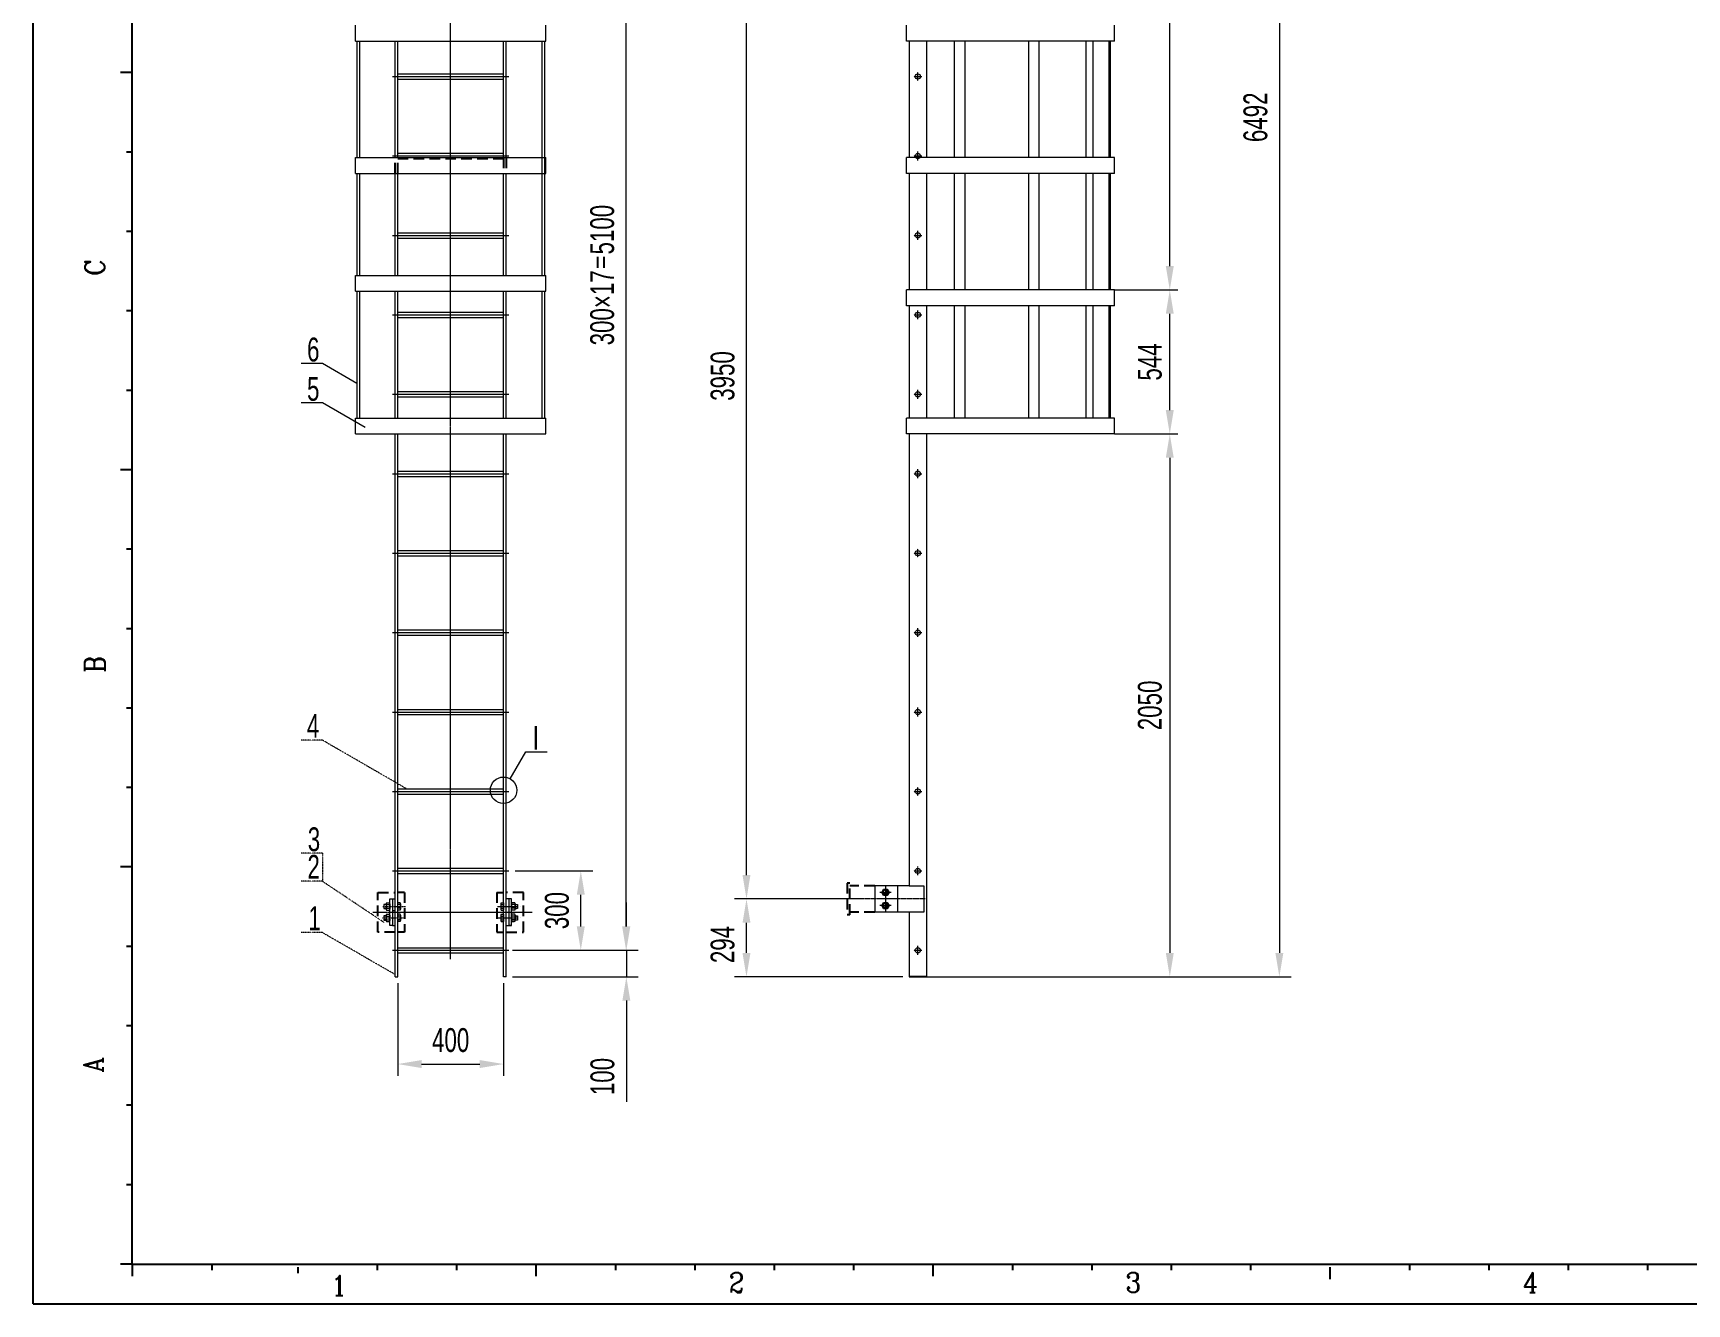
# Model space of a CAD drawing. Header units: millimetres. Extents: x 79309 to 91924, y -21421 to -12511.
# Drawn here: x 79309 to 85558, y -21421 to -16621 of the extents above; entities that cross this region are included whole.
import ezdxf

# ---------------------------------------------------------------- set-up
doc = ezdxf.new("R2010")
doc.units = ezdxf.units.MM
for name, pattern in [('CENTER', [2, 1.25, -0.25, 0.25, -0.25]), ('CENTER2', [1.125, 0.75, -0.125, 0.125, -0.125]), ('DASHED', [0.75, 0.5, -0.25]), ('DIVIDE2A', [0.675, 0.25, -0.125, 0.025, -0.125, 0.025, -0.125])]:
    doc.linetypes.add(name, pattern=pattern)
for name, color, linetype in [('2细线层', 4, 'Continuous'), ('HIDDEN0', 6, 'DASHED'), ('图框层', 7, 'Continuous')]:
    doc.layers.add(name, color=color, linetype=linetype)
for name, color, linetype, lineweight in [('ST_GL_CENTERLINE', 1, 'CENTER2', 0), ('ST_GL_DIMENSION', 1, 'Continuous', 13), ('ST_GL_TEXT_ENG', 3, 'Continuous', 13), ('ST_MA_EQUI', 7, 'Continuous', 15), ('ST_ST_BRACKET_VISIBLE', 4, 'Continuous', 20)]:
    doc.layers.add(name, color=color, linetype=linetype, lineweight=lineweight)
doc.styles.add('ROMANC', font='romanc.shx', dxfattribs={"width": 0.75})
doc.styles.add('ST-TEXT-EN', font='romans.shx', dxfattribs={"width": 0.8})
doc.styles.add('VCADHZ', font='vcadtxt1.shx', dxfattribs={"width": 0.7, "bigfont": 'vcadhz.shx'})
doc.dimstyles.new('shuang', dxfattribs={"dimscale": 15, "dimtxt": 3, "dimasz": 3, "dimexe": 1, "dimexo": 0, "dimgap": 1, "dimtad": 1, "dimdec": 0, "dimdsep": 46, "dimtxsty": 'VCADHZ', "dimcen": 0, "dimclrd": 256, "dimclre": 256, "dimclrt": 256, "dimadec": 0, "dimazin": 2, "dimtfac": 1, "dimtdec": 0, "dimtofl": 0, "dimtmove": 0, "dimatfit": 3, "dimfxl": 300, "dimtolj": 1, "dimtzin": 0, "dimlwd": -1, "dimlwe": -1, "dimarcsym": 0})
doc.dimstyles.new('ST_DIM_1_25', dxfattribs={"dimscale": 25, "dimtxt": 1.5, "dimasz": 2, "dimexe": 0.8, "dimexo": 0.8, "dimgap": 0.65, "dimtad": 1, "dimdec": 0, "dimdsep": 46, "dimtxsty": 'ST-TEXT-EN', "dimcen": 0, "dimclrd": 1, "dimclre": 1, "dimclrt": 3, "dimadec": 0, "dimazin": 2, "dimtp": 0.1, "dimtm": 0.1, "dimtfac": 0.71, "dimtdec": 0, "dimtmove": 0, "dimatfit": 3, "dimfxl": 1, "dimtfill": 1, "dimtfillclr": 256, "dimlwd": -1, "dimlwe": -1, "dimarcsym": 0})

# ---------------------------------------------------------------- blocks, each defined once
blk = doc.blocks.new('*D51')
at = {"layer": 'Defpoints', "color": 0, "transparency": 16777216}
for p in [(83389.3, -13693.5), (82684.3, -20185.5), (84017.6, -20185.5)]:
    blk.add_point(p, dxfattribs=at)
at = {"layer": 'ST_GL_DIMENSION', "color": 1, "transparency": 16777216}
for p, q in [((83413.3, -13693.5), (84062.6, -13693.5)), ((84017.6, -13783.5), (84017.6, -20095.5)), ((82708.3, -20185.5), (84062.6, -20185.5))]:
    blk.add_line(p, q, dxfattribs=at)
for points in [[(84002.6, -13783.5), (84032.6, -13783.5), (84017.6, -13693.5)], [(84002.6, -20095.5), (84032.6, -20095.5), (84017.6, -20185.5)]]:
    blk.add_solid(points, dxfattribs=at)
at = {"layer": 'ST_GL_DIMENSION', "color": 3, "transparency": 16777216, "insert": (83927.6, -16939.5), "char_height": 90, "attachment_point": 5, "rotation": 90, "style": 'VCADHZ', "bg_fill": 3, "box_fill_scale": 1.1, "bg_fill_color": 256, "bg_fill_true_color": 13158600, "bg_fill_transparency": 0}
blk.add_mtext('6492', dxfattribs=at)
blk = doc.blocks.new('*D52')
at = {"layer": 'Defpoints', "color": 0, "transparency": 16777216}
for p in [(82004.2, -19891.5), (82384.3, -19891.5), (82619.3, -20185.5)]:
    blk.add_point(p, dxfattribs=at)
at = {"layer": 'ST_GL_DIMENSION', "color": 1, "transparency": 16777216}
for p, q in [((82360.3, -19891.5), (81959.2, -19891.5)), ((82004.2, -20095.5), (82004.2, -19981.5)), ((82595.3, -20185.5), (81959.2, -20185.5))]:
    blk.add_line(p, q, dxfattribs=at)
for points in [[(81989.2, -19981.5), (82019.2, -19981.5), (82004.2, -19891.5)], [(81989.2, -20095.5), (82019.2, -20095.5), (82004.2, -20185.5)]]:
    blk.add_solid(points, dxfattribs=at)
at = {"layer": 'ST_GL_DIMENSION', "color": 3, "transparency": 16777216, "insert": (81914.2, -20063.5), "char_height": 90, "attachment_point": 5, "rotation": 90, "style": 'VCADHZ', "bg_fill": 3, "box_fill_scale": 1.1, "bg_fill_color": 256, "bg_fill_true_color": 13158600, "bg_fill_transparency": 0}
blk.add_mtext('294', dxfattribs=at)
blk = doc.blocks.new('*D53')
at = {"layer": 'Defpoints', "color": 0, "transparency": 16777216}
for p in [(83394.3, -17591.5), (83603.6, -17591.5), (83394.3, -18135.5)]:
    blk.add_point(p, dxfattribs=at)
at = {"layer": 'ST_GL_DIMENSION', "transparency": 16777216}
for p, q in [((83394.3, -17591.5), (83633.6, -17591.5)), ((83603.6, -18045.5), (83603.6, -17681.5)), ((83394.3, -18135.5), (83633.6, -18135.5))]:
    blk.add_line(p, q, dxfattribs=at)
for points in [[(83588.6, -17681.5), (83618.6, -17681.5), (83603.6, -17591.5)], [(83588.6, -18045.5), (83618.6, -18045.5), (83603.6, -18135.5)]]:
    blk.add_solid(points, dxfattribs=at)
at = {"layer": 'ST_GL_DIMENSION', "color": 3, "transparency": 16777216, "insert": (83528.6, -17863.5), "char_height": 90, "attachment_point": 5, "rotation": 90, "style": 'VCADHZ'}
blk.add_mtext('\\A1;544', dxfattribs=at)
blk = doc.blocks.new('*D54')
at = {"layer": 'Defpoints', "color": 0, "transparency": 16777216}
for p in [(83394.3, -14591.5), (83603.6, -14591.5), (83394.3, -17591.5)]:
    blk.add_point(p, dxfattribs=at)
at = {"layer": 'ST_GL_DIMENSION', "transparency": 16777216}
for p, q in [((83394.3, -14591.5), (83633.6, -14591.5)), ((83603.6, -17501.5), (83603.6, -14681.5)), ((83394.3, -17591.5), (83633.6, -17591.5))]:
    blk.add_line(p, q, dxfattribs=at)
for points in [[(83588.6, -14681.5), (83618.6, -14681.5), (83603.6, -14591.5)], [(83588.6, -17501.5), (83618.6, -17501.5), (83603.6, -17591.5)]]:
    blk.add_solid(points, dxfattribs=at)
at = {"layer": 'ST_GL_DIMENSION', "color": 3, "transparency": 16777216, "insert": (83513.6, -16091.5), "char_height": 90, "attachment_point": 5, "rotation": 90, "style": 'VCADHZ'}
blk.add_mtext('\\A1;500×6＝3000', dxfattribs=at)
blk = doc.blocks.new('*D55')
at = {"layer": 'Defpoints', "color": 0, "transparency": 16777216}
for p in [(82004.2, -15941.5), (82384.3, -15941.5), (82384.3, -19891.5)]:
    blk.add_point(p, dxfattribs=at)
at = {"layer": 'ST_GL_DIMENSION', "transparency": 16777216}
for p, q in [((82384.3, -15941.5), (81974.2, -15941.5)), ((82004.2, -19801.5), (82004.2, -16031.5)), ((82384.3, -19891.5), (81974.2, -19891.5))]:
    blk.add_line(p, q, dxfattribs=at)
for points in [[(81989.2, -16031.5), (82019.2, -16031.5), (82004.2, -15941.5)], [(81989.2, -19801.5), (82019.2, -19801.5), (82004.2, -19891.5)]]:
    blk.add_solid(points, dxfattribs=at)
at = {"layer": 'ST_GL_DIMENSION', "color": 3, "transparency": 16777216, "insert": (81914.2, -17916.5), "char_height": 90, "attachment_point": 5, "rotation": 90, "style": 'VCADHZ'}
blk.add_mtext('\\A1;3950', dxfattribs=at)
blk = doc.blocks.new('*D58')
at = {"layer": 'Defpoints', "color": 0, "transparency": 16777216}
for p in [(83394.3, -18135.5), (82684.3, -20185.5), (83603.6, -20185.5)]:
    blk.add_point(p, dxfattribs=at)
at = {"layer": 'ST_GL_DIMENSION', "transparency": 16777216}
for p, q in [((83394.3, -18135.5), (83633.6, -18135.5)), ((83603.6, -18225.5), (83603.6, -20095.5)), ((82684.3, -20185.5), (83633.6, -20185.5))]:
    blk.add_line(p, q, dxfattribs=at)
for points in [[(83588.6, -18225.5), (83618.6, -18225.5), (83603.6, -18135.5)], [(83588.6, -20095.5), (83618.6, -20095.5), (83603.6, -20185.5)]]:
    blk.add_solid(points, dxfattribs=at)
at = {"layer": 'ST_GL_DIMENSION', "color": 3, "transparency": 16777216, "insert": (83528.6, -19160.5), "char_height": 90, "attachment_point": 5, "rotation": 90, "style": 'VCADHZ'}
blk.add_mtext('\\A1;2050', dxfattribs=at)
blk = doc.blocks.new('*D56')
at = {"layer": 'Defpoints', "color": 0, "transparency": 16777216}
for p in [(81106.5, -19785.5), (81378.2, -19785.5), (81106.5, -20085.5)]:
    blk.add_point(p, dxfattribs=at)
at = {"layer": 'ST_GL_DIMENSION', "color": 1, "transparency": 16777216}
for p, q in [((81130.5, -19785.5), (81423.2, -19785.5)), ((81378.2, -19995.5), (81378.2, -19875.5)), ((81130.5, -20085.5), (81423.2, -20085.5))]:
    blk.add_line(p, q, dxfattribs=at)
for points in [[(81363.2, -19875.5), (81393.2, -19875.5), (81378.2, -19785.5)], [(81363.2, -19995.5), (81393.2, -19995.5), (81378.2, -20085.5)]]:
    blk.add_solid(points, dxfattribs=at)
at = {"layer": 'ST_GL_DIMENSION', "color": 3, "transparency": 16777216, "insert": (81288.2, -19935.5), "char_height": 90, "attachment_point": 5, "rotation": 90, "style": 'VCADHZ', "bg_fill": 3, "box_fill_scale": 1.1, "bg_fill_color": 256, "bg_fill_true_color": 13158600, "bg_fill_transparency": 0}
blk.add_mtext('300', dxfattribs=at)
blk = doc.blocks.new('*D57')
at = {"layer": 'Defpoints', "color": 0, "transparency": 16777216}
for p in [(81106.5, -14985.5), (81549.4, -14985.5), (81106.5, -20085.5)]:
    blk.add_point(p, dxfattribs=at)
at = {"layer": 'ST_GL_DIMENSION', "color": 1, "transparency": 16777216}
for p, q in [((81130.5, -14985.5), (81594.4, -14985.5)), ((81549.4, -19995.5), (81549.4, -15075.5)), ((81130.5, -20085.5), (81594.4, -20085.5))]:
    blk.add_line(p, q, dxfattribs=at)
for points in [[(81534.4, -15075.5), (81564.4, -15075.5), (81549.4, -14985.5)], [(81534.4, -19995.5), (81564.4, -19995.5), (81549.4, -20085.5)]]:
    blk.add_solid(points, dxfattribs=at)
at = {"layer": 'ST_GL_DIMENSION', "color": 3, "transparency": 16777216, "insert": (81459.4, -17535.5), "char_height": 90, "attachment_point": 5, "rotation": 90, "style": 'VCADHZ', "bg_fill": 3, "box_fill_scale": 1.1, "bg_fill_color": 256, "bg_fill_true_color": 13158600, "bg_fill_transparency": 0}
blk.add_mtext('300×17＝5100', dxfattribs=at)
blk = doc.blocks.new('*D59')
at = {"layer": 'Defpoints', "color": 0, "transparency": 16777216}
for p in [(81096.5, -20085.5), (81550.3, -20085.5), (81096.5, -20185.5)]:
    blk.add_point(p, dxfattribs=at)
at = {"layer": 'ST_GL_DIMENSION', "color": 1, "transparency": 16777216}
for p, q in [((81550.3, -19995.5), (81550.3, -19905.5)), ((81120.5, -20085.5), (81595.3, -20085.5)), ((81550.3, -20085.5), (81550.3, -20185.5)), ((81120.5, -20185.5), (81595.3, -20185.5)), ((81550.3, -20275.5), (81550.3, -20658.1))]:
    blk.add_line(p, q, dxfattribs=at)
for points in [[(81535.3, -19995.5), (81565.3, -19995.5), (81550.3, -20085.5)], [(81535.3, -20275.5), (81565.3, -20275.5), (81550.3, -20185.5)]]:
    blk.add_solid(points, dxfattribs=at)
at = {"layer": 'ST_GL_DIMENSION', "color": 3, "transparency": 16777216, "insert": (81460.3, -20562.1), "char_height": 90, "attachment_point": 5, "rotation": 90, "style": 'VCADHZ', "bg_fill": 3, "box_fill_scale": 1.1, "bg_fill_color": 256, "bg_fill_true_color": 13158600, "bg_fill_transparency": 0}
blk.add_mtext('100', dxfattribs=at)
blk = doc.blocks.new('*D60')
at = {"layer": 'Defpoints', "color": 0, "transparency": 16777216}
for p in [(80686.5, -20185.5), (81086.5, -20185.5), (81086.5, -20515)]:
    blk.add_point(p, dxfattribs=at)
at = {"layer": 'ST_GL_DIMENSION', "color": 1, "transparency": 16777216}
for p, q in [((80686.5, -20209.5), (80686.5, -20560)), ((81086.5, -20209.5), (81086.5, -20560)), ((80776.5, -20515), (80996.5, -20515))]:
    blk.add_line(p, q, dxfattribs=at)
for points in [[(80776.5, -20500), (80776.5, -20530), (80686.5, -20515)], [(80996.5, -20500), (80996.5, -20530), (81086.5, -20515)]]:
    blk.add_solid(points, dxfattribs=at)
at = {"layer": 'ST_GL_DIMENSION', "color": 3, "transparency": 16777216, "insert": (80886.5, -20425), "char_height": 90, "attachment_point": 5, "style": 'VCADHZ', "bg_fill": 3, "box_fill_scale": 1.1, "bg_fill_color": 256, "bg_fill_true_color": 13158600, "bg_fill_transparency": 0}
blk.add_mtext('400', dxfattribs=at)

msp = doc.modelspace()

# ---------------------------------------------------------------- linework, layer by layer
at = {"layer": '2细线层'}
for p, q in [((79308.7, -21420.8), (79308.7, -12510.8)), ((79683.7, -16770.8), (79638.7, -16770.8)), ((79683.7, -17070.8), (79661.2, -17070.8)), ((79683.7, -17370.8), (79661.2, -17370.8)), ((79683.7, -17670.8), (79661.2, -17670.8)), ((79683.7, -17970.8), (79661.2, -17970.8)), ((79683.7, -18270.8), (79638.7, -18270.8)), ((79683.7, -18570.8), (79661.2, -18570.8)), ((79683.7, -18870.8), (79661.2, -18870.8)), ((79683.7, -19170.8), (79661.2, -19170.8)), ((79683.7, -19470.8), (79661.2, -19470.8)), ((79683.7, -19470.8), (79661.2, -19470.8)), ((79683.7, -19770.8), (79638.7, -19770.8)), ((79683.7, -20070.8), (79661.2, -20070.8)), ((79683.7, -20370.8), (79661.2, -20370.8)), ((79683.7, -20670.8), (79661.2, -20670.8)), ((79683.7, -20970.8), (79661.2, -20970.8)), ((79308.7, -21420.8), (79308.7, -21270.8)), ((79683.7, -21270.8), (79638.7, -21270.8)), ((79683.7, -21270.8), (79683.7, -21315.8)), ((79983.7, -21270.8), (79983.7, -21293.3)), ((80308.9, -21282.1), (80308.9, -21304.6)), ((80608.9, -21270.8), (80608.9, -21293.3)), ((80908.9, -21270.8), (80908.9, -21293.3)), ((81208.9, -21270.8), (81208.9, -21315.8)), ((81508.9, -21270.8), (81508.9, -21293.3)), ((81808.9, -21270.8), (81808.9, -21293.3)), ((82108.9, -21270.8), (82108.9, -21293.3)), ((82408.9, -21270.8), (82408.9, -21293.3)), ((82708.9, -21270.8), (82708.9, -21315.8)), ((83008.9, -21270.8), (83008.9, -21293.3)), ((83308.9, -21270.8), (83308.9, -21293.3)), ((83608.9, -21270.8), (83608.9, -21293.3)), ((83908.9, -21270.8), (83908.9, -21293.3)), ((84208.9, -21282.1), (84208.9, -21327.1)), ((84508.9, -21270.8), (84508.9, -21293.3)), ((84808.9, -21270.8), (84808.9, -21293.3)), ((85108.9, -21270.8), (85108.9, -21293.3)), ((85408.9, -21270.8), (85408.9, -21293.3)), ((79308.7, -21420.8), (91923.7, -21420.8)), ((79308.7, -21420.8), (79683.7, -21420.8))]:
    msp.add_line(p, q, dxfattribs=at)
at = {"layer": 'HIDDEN0', "color": 6, "ltscale": 80}
for p, q in [((80676.5, -17151.5), (80676.5, -17091.5)), ((80686.5, -17151.5), (80686.5, -17091.5)), ((80611.5, -19866.5), (80676.5, -19866.5)), ((80611.5, -20016.5), (80611.5, -19866.5)), ((80711.5, -19866.5), (80686.5, -19866.5)), ((80711.5, -19866.5), (80711.5, -20016.5)), ((81061.5, -19866.5), (81061.5, -20016.5)), ((81061.5, -19866.5), (81086.5, -19866.5)), ((81161.5, -19866.5), (81096.5, -19866.5)), ((81161.5, -20016.5), (81161.5, -19866.5)), ((82394.3, -19831.5), (82384.3, -19831.5)), ((82384.3, -19831.5), (82384.3, -19951.5)), ((82394.3, -19831.5), (82384.3, -19831.5)), ((82394.3, -19951.5), (82394.3, -19831.5)), ((82489.3, -19841.5), (82394.3, -19841.5)), ((82394.3, -19951.5), (82384.3, -19951.5)), ((82394.3, -19951.5), (82384.3, -19951.5)), ((82489.3, -19941.5), (82394.3, -19941.5)), ((80676.5, -20016.5), (80611.5, -20016.5)), ((80711.5, -20016.5), (80686.5, -20016.5)), ((81061.5, -20016.5), (81086.5, -20016.5)), ((81096.5, -20016.5), (81161.5, -20016.5))]:
    msp.add_line(p, q, dxfattribs=at)
at = {"layer": 'ST_GL_CENTERLINE', "color": 1, "ltscale": 10}
for p, q in [((80886.5, -20119.1), (80886.5, -13532)), ((80592.2, -19941.5), (81194.3, -19941.5)), ((80666.5, -20085.5), (81106.5, -20085.5))]:
    msp.add_line(p, q, dxfattribs=at)
at = {"layer": 'ST_GL_CENTERLINE', "color": 1}
for p, q in [((82651.8, -16802.2), (82651.8, -16768.8)), ((82651.8, -17102.2), (82651.8, -17068.8)), ((82651.8, -17402.2), (82651.8, -17368.8)), ((82651.8, -17702.2), (82651.8, -17668.8)), ((82651.8, -18002.2), (82651.8, -17968.8)), ((82651.8, -18302.2), (82651.8, -18268.8)), ((82651.8, -18602.2), (82651.8, -18568.8)), ((82651.8, -18902.2), (82651.8, -18868.8)), ((82651.8, -19202.2), (82651.8, -19168.8)), ((82651.8, -19502.2), (82651.8, -19468.8)), ((82651.8, -19802.2), (82651.8, -19768.8)), ((82636.3, -20085.5), (82667.2, -20085.5)), ((82651.8, -20102.2), (82651.8, -20068.8))]:
    msp.add_line(p, q, dxfattribs=at)
at = {"layer": 'ST_GL_CENTERLINE', "color": 1, "linetype": 'CENTER'}
for p, q in [((82550.9, -19866.5), (82507.7, -19866.5)), ((82529.3, -19841.5), (82529.3, -19941.5)), ((82550.9, -19916.5), (82507.7, -19916.5))]:
    msp.add_line(p, q, dxfattribs=at)
at = {"layer": 'ST_GL_CENTERLINE', "ltscale": 0.1}
for p, q in [((80630, -19920), (80715.9, -19920)), ((80629.5, -19963), (80715.9, -19963))]:
    msp.add_line(p, q, dxfattribs=at)
at = {"layer": 'ST_GL_CENTERLINE', "ltscale": 0.25}
for p, q in [((80642.4, -19913), (80633.6, -19913)), ((80642.4, -19927), (80633.6, -19927)), ((81130.6, -19913), (81139.4, -19913)), ((81130.6, -19927), (81139.4, -19927)), ((80642.4, -19956), (80633.6, -19956)), ((80642.4, -19970), (80633.6, -19970)), ((81130.6, -19956), (81139.4, -19956)), ((81130.6, -19970), (81139.4, -19970))]:
    msp.add_line(p, q, dxfattribs=at)
at = {"layer": 'ST_GL_CENTERLINE', "color": 1, "ltscale": 100}
for p, q in [((81063.1, -19920), (81150.8, -19920)), ((81063.1, -19963), (81150.8, -19963))]:
    msp.add_line(p, q, dxfattribs=at)
at = {"layer": 'ST_GL_CENTERLINE', "color": 1, "linetype": 'CENTER', "ltscale": 4}
msp.add_line((82679.3, -19891.5), (82384.3, -19891.5), dxfattribs=at)
at = {"layer": 'ST_GL_TEXT_ENG'}
for p, q in [((80401.8, -17869.6), (80321.8, -17869.6)), ((80531.5, -17944.5), (80401.8, -17869.6)), ((80401.8, -18018), (80321.8, -18018)), ((80563.6, -18111.4), (80401.8, -18018)), ((81111.5, -19437.8), (81170.5, -19335.6)), ((81170.5, -19335.6), (81250.5, -19335.6)), ((80634.6, -19912), (80633.6, -19913)), ((80633.6, -19913), (80633.6, -19927)), ((80633.6, -19927), (80634.6, -19928)), ((80642.4, -19912), (80634.6, -19912)), ((80634.6, -19912), (80634.6, -19928)), ((80634.6, -19928), (80642.4, -19928)), ((80642.4, -19909.6), (80642.4, -19930.3)), ((80643.5, -19906.1), (80655.4, -19906.1)), ((80643.5, -19913), (80655.4, -19913)), ((80643.5, -19926.9), (80655.4, -19926.9)), ((80643.5, -19933.8), (80655.4, -19933.8)), ((80656.5, -19909.6), (80656.5, -19930.3)), ((81086.5, -19906.1), (81086.5, -19933.8)), ((81138.4, -19912), (81139.4, -19913)), ((81139.4, -19927), (81138.4, -19928)), ((80634.6, -19955), (80633.6, -19956)), ((80633.6, -19956), (80633.6, -19970)), ((80633.6, -19970), (80634.6, -19971)), ((80642.4, -19955), (80634.6, -19955)), ((80634.6, -19955), (80634.6, -19971)), ((80634.6, -19971), (80642.4, -19971)), ((80642.4, -19952.6), (80642.4, -19973.4)), ((80643.5, -19949.2), (80655.4, -19949.2)), ((80643.5, -19956.1), (80655.4, -19956.1)), ((80643.5, -19969.9), (80655.4, -19969.9)), ((80643.5, -19976.9), (80655.4, -19976.9)), ((80656.5, -19952.6), (80656.5, -19973.4)), ((80686.5, -19949.2), (80686.5, -19976.9)), ((81086.5, -19949.2), (81086.5, -19976.9)), ((81130.6, -19955), (81138.4, -19955)), ((81138.4, -19971), (81130.6, -19971)), ((81138.4, -19955), (81138.4, -19971)), ((81138.4, -19955), (81139.4, -19956)), ((81139.4, -19970), (81138.4, -19971)), ((81139.4, -19956), (81139.4, -19970))]:
    msp.add_line(p, q, dxfattribs=at)
at = {"layer": 'ST_GL_TEXT_ENG', "linetype": 'DIVIDE2A', "ltscale": 5}
for p, q in [((80401.8, -19291.7), (80321.8, -19291.7)), ((80720.1, -19475.5), (80401.8, -19291.7)), ((80401.8, -19718.3), (80321.8, -19718.3)), ((80401.8, -19718.3), (80401.8, -19824.9)), ((80401.8, -19824.9), (80321.8, -19824.9)), ((80634.6, -19980), (80401.8, -19824.9)), ((80401.8, -20018.4), (80321.8, -20018.4)), ((80676.5, -20177), (80401.8, -20018.4))]:
    msp.add_line(p, q, dxfattribs=at)
at = {"layer": 'ST_GL_TEXT_ENG'}
msp.add_circle((81086.5, -19481.1), 50, dxfattribs=at)
for centre, radius, start, end in [((80648.5, -19909.6), 6.13, 145.61575, 214.38425), ((80665.3, -19920), 22.9, 162.41205, 197.58795), ((80648.5, -19930.3), 6.13, 145.61575, 214.38425), ((80650.4, -19909.6), 6.13, 325.61575, 34.38425), ((80633.6, -19920), 22.9, 342.41205, 17.58795), ((80650.4, -19930.3), 6.13, 325.61575, 34.38425), ((80648.5, -19952.6), 6.13, 145.61575, 214.38425), ((80665.3, -19963), 22.9, 162.41205, 197.58795), ((80648.5, -19973.4), 6.13, 145.61575, 214.38425), ((80650.4, -19952.6), 6.13, 325.61575, 34.38425), ((80633.6, -19963), 22.9, 342.41205, 17.58795), ((80650.4, -19973.4), 6.13, 325.61575, 34.38425)]:
    msp.add_arc(centre, radius, start, end, dxfattribs=at)
at = {"layer": 'ST_MA_EQUI', "color": 7}
for p, q in [((80526.5, -16651.5), (80526.5, -16591.5)), ((80676.5, -16738.5), (80676.5, -16651.5)), ((80686.5, -16738.5), (80686.5, -16651.5)), ((80676.5, -16798.5), (80676.5, -16738.5)), ((80686.5, -16798.5), (80686.5, -16738.5)), ((80676.5, -17091.5), (80676.5, -16798.5)), ((80686.5, -17091.5), (80686.5, -16798.5)), ((80526.5, -17151.5), (80526.5, -17091.5)), ((80676.5, -17298.5), (80676.5, -17151.5)), ((80686.5, -17298.5), (80686.5, -17151.5)), ((80676.5, -17536.5), (80676.5, -17298.5)), ((80686.5, -17536.5), (80686.5, -17298.5)), ((80676.5, -17399.5), (80676.5, -17345.5)), ((80686.5, -17399.5), (80686.5, -17345.5)), ((81086.5, -17399.5), (81086.5, -17345.5)), ((81096.5, -17399.5), (81096.5, -17345.5)), ((80526.5, -17596.5), (80526.5, -17536.5)), ((80526.5, -17536.5), (81246.5, -17536.5)), ((81246.5, -17596.5), (81246.5, -17536.5)), ((80526.5, -17596.5), (81246.5, -17596.5)), ((80676.5, -17683.5), (80676.5, -17596.5)), ((80686.5, -17683.5), (80686.5, -17596.5)), ((80676.5, -18075.5), (80676.5, -17683.5)), ((80686.5, -18075.5), (80686.5, -17683.5)), ((81086.5, -18075.5), (81086.5, -17798.5)), ((81096.5, -18075.5), (81096.5, -17798.5)), ((80526.5, -18135.5), (80526.5, -18075.5)), ((80526.5, -18075.5), (81246.5, -18075.5)), ((81246.5, -18135.5), (81246.5, -18075.5)), ((80526.5, -18135.5), (81246.5, -18135.5)), ((80676.5, -18238.5), (80676.5, -18135.5)), ((80676.5, -20185.5), (80676.5, -18135.5)), ((80686.5, -20185.5), (80686.5, -18135.5)), ((80686.5, -18238.5), (80686.5, -18135.5)), ((81086.5, -18238.5), (81086.5, -18135.5)), ((81086.5, -20185.5), (81086.5, -18135.5)), ((81096.5, -18238.5), (81096.5, -18135.5)), ((81096.5, -20185.5), (81096.5, -18135.5)), ((80656.5, -19991.5), (80656.5, -19891.5)), ((80656.5, -19891.5), (80666.5, -19891.5)), ((80666.5, -19891.5), (80676.5, -19891.5)), ((80666.5, -19891.5), (80666.5, -19991.5)), ((80696.2, -19906.1), (80686.5, -19906.1)), ((80696.2, -19913), (80686.5, -19913)), ((80696.2, -19926.9), (80686.5, -19926.9)), ((80696.2, -19933.8), (80686.5, -19933.8)), ((80697.3, -19909.6), (80697.3, -19930.3)), ((81075.8, -19909.6), (81075.8, -19930.3)), ((81076.8, -19906.1), (81086.5, -19906.1)), ((81076.8, -19913), (81086.5, -19913)), ((81076.8, -19926.9), (81086.5, -19926.9)), ((81076.8, -19933.8), (81086.5, -19933.8)), ((81106.5, -19891.5), (81106.5, -19991.5)), ((81116.5, -19991.5), (81116.5, -19891.5)), ((81130.6, -19912), (81138.4, -19912)), ((81138.4, -19928), (81130.6, -19928)), ((81138.4, -19912), (81138.4, -19928)), ((81139.4, -19913), (81139.4, -19927)), ((80666.5, -19991.5), (80656.5, -19991.5)), ((80666.5, -19934.6), (80676.5, -19934.6)), ((80666.5, -19991.5), (80676.5, -19991.5)), ((80696.2, -19949.2), (80686.5, -19949.2)), ((80696.2, -19956.1), (80686.5, -19956.1)), ((80696.2, -19969.9), (80686.5, -19969.9)), ((80696.2, -19976.9), (80686.5, -19976.9)), ((80697.3, -19952.6), (80697.3, -19973.4)), ((81075.8, -19952.6), (81075.8, -19973.4)), ((81076.8, -19949.2), (81086.5, -19949.2)), ((81076.8, -19956.1), (81086.5, -19956.1)), ((81076.8, -19969.9), (81086.5, -19969.9)), ((81096.5, -19991.5), (81106.5, -19991.5)), ((81096.5, -19991.5), (81106.5, -19991.5)), ((81116.5, -19991.5), (81106.5, -19991.5)), ((81106.5, -19991.5), (81116.5, -19991.5)), ((81117.2, -19976.9), (81126.9, -19976.9)), ((80686.5, -20075.5), (81086.5, -20075.5)), ((80686.5, -20095.5), (81086.5, -20095.5)), ((80676.5, -20185.5), (80686.5, -20185.5)), ((81096.5, -20185.5), (81086.5, -20185.5))]:
    msp.add_line(p, q, dxfattribs=at)
at = {"layer": 'ST_MA_EQUI'}
for p, q in [((82609.3, -16651.5), (82609.3, -16591.5)), ((80531.5, -16651.5), (80531.5, -17091.5)), ((80541.5, -16651.5), (80541.5, -17091.5)), ((82619.3, -16651.5), (82619.3, -17091.5)), ((83394.3, -17091.5), (82609.3, -17091.5)), ((83394.3, -17091.5), (82609.3, -17091.5)), ((82609.3, -17151.5), (82609.3, -17091.5)), ((82609.3, -17151.5), (82609.3, -17091.5)), ((82609.3, -17151.5), (82609.3, -17091.5)), ((83394.3, -17151.5), (83394.3, -17091.5)), ((83394.3, -17151.5), (83394.3, -17091.5)), ((80531.5, -17151.5), (80531.5, -17536.5)), ((80541.5, -17151.5), (80541.5, -17536.5)), ((83394.3, -17151.5), (82609.3, -17151.5)), ((83394.3, -17151.5), (82609.3, -17151.5)), ((82619.3, -17151.5), (82619.3, -17591.5)), ((82619.3, -17298.5), (82619.3, -17464.5)), ((80531.5, -17596.5), (80531.5, -18075.5)), ((80541.5, -17596.5), (80541.5, -18075.5)), ((83394.3, -17591.5), (82609.3, -17591.5)), ((82609.3, -17651.5), (82609.3, -17591.5)), ((83394.3, -17651.5), (83394.3, -17591.5)), ((83394.3, -17651.5), (82609.3, -17651.5)), ((82619.3, -17651.5), (82619.3, -18075.5)), ((83394.3, -18075.5), (82609.3, -18075.5)), ((82609.3, -18135.5), (82609.3, -18075.5)), ((83394.3, -18135.5), (83394.3, -18075.5)), ((83394.3, -18135.5), (82609.3, -18135.5)), ((82619.3, -18135.5), (82619.3, -19841.5)), ((82684.3, -18135.5), (82684.3, -20185.5)), ((82489.3, -19841.5), (82489.3, -19941.5)), ((82619.3, -19841.5), (82489.3, -19841.5)), ((82619.3, -19841.5), (82674.3, -19841.5)), ((82674.3, -19841.5), (82674.3, -19941.5)), ((81116.5, -19891.5), (81096.5, -19891.5)), ((82674.3, -19941.5), (82489.3, -19941.5)), ((82619.3, -19941.5), (82619.3, -20185.5))]:
    msp.add_line(p, q, dxfattribs=at)
for points in [[(82536.2, -19854.5), (82543.1, -19866.5), (82536.2, -19878.5), (82522.4, -19878.5), (82515.4, -19866.5), (82522.4, -19854.5)], [(82536.2, -19904.5), (82543.1, -19916.5), (82536.2, -19928.5), (82522.4, -19928.5), (82515.4, -19916.5), (82522.4, -19904.5)]]:
    msp.add_lwpolyline(points, close=True, dxfattribs=at)
for centre, radius in [((82529.3, -19866.5), 9), ((82529.3, -19916.5), 9), ((82651.8, -20085.5), 10)]:
    msp.add_circle(centre, radius, dxfattribs=at)
for centre in [(82529.3, -19866.5), (82529.3, -19916.5)]:
    msp.add_arc(centre, 6.86, 180, 90, dxfattribs=at)
at = {"layer": 'ST_MA_EQUI', "color": 7}
for centre, radius, start, end in [((80691.1, -19909.6), 6.13, 325.61575, 34.38425), ((80674.3, -19920), 22.9, 342.41205, 17.58795), ((80691.1, -19930.3), 6.13, 325.61575, 34.38425), ((81081.9, -19909.6), 6.13, 145.61575, 214.38425), ((81098.7, -19920), 22.9, 162.41205, 197.58795), ((81081.9, -19930.3), 6.13, 145.61575, 214.38425), ((80691.1, -19952.6), 6.13, 325.61575, 34.38425), ((80674.3, -19963), 22.9, 342.41205, 17.58795), ((80691.1, -19973.4), 6.13, 325.61575, 34.38425), ((81081.9, -19952.6), 6.13, 145.61575, 214.38425), ((81098.7, -19963), 22.9, 162.41205, 197.58795), ((81081.9, -19973.4), 6.13, 145.61575, 214.38425)]:
    msp.add_arc(centre, radius, start, end, dxfattribs=at)
at = {"layer": 'ST_ST_BRACKET_VISIBLE', "linetype": 'DASHED', "ltscale": 3}
msp.add_line((82574.3, -19841.5), (82574.3, -19941.5), dxfattribs=at)
at = {"layer": '图框层'}
for q in [(79683.7, -12660.8), (91773.7, -21270.8)]:
    msp.add_line((79683.7, -21270.8), q, dxfattribs=at)

# ---------------------------------------------------------------- texts
at = {"layer": '2细线层', "style": 'ROMANC', "width": 0.9}
for s, p in [('C', (79579.6, -17537.7)), ('B', (79579.6, -19037.5)), ('A', (79573.8, -20546.9))]:
    msp.add_text(s, height=75, rotation=90, dxfattribs=at).set_placement(p)
for s, p in [('2', (81937.7, -21377.5)), ('3', (83436.4, -21377.5)), ('4', (84937.6, -21377.5)), ('1', (80435.3, -21388.8))]:
    msp.add_text(s, height=75, dxfattribs=at).set_placement(p)
at = {"layer": 'ST_GL_TEXT_ENG', "linetype": 'DIVIDE2A', "ltscale": 5, "char_height": 90, "width": 4616.608, "attachment_point": 1, "style": 'VCADHZ'}
for s, insert in [('6', (80343.9, -17771.6)), ('5', (80343.9, -17920)), ('4', (80343.1, -19192.8)), ('I', (81196.6, -19237.9)), ('3', (80346.6, -19621.1)), ('2', (80345.4, -19725.2)), ('1', (80348.9, -19919.5))]:
    msp.add_mtext(s, dxfattribs=dict(at, insert=insert))

# ---------------------------------------------------------------- next in the draw order: dimensions: what is measured, and where the dimension line sits
at = {"layer": 'ST_GL_DIMENSION'}
for base, p1, p2, picture, middle in [((84017.6, -20185.5), (83389.3, -13693.5), (82684.3, -20185.5), '*D51', (83927.6, -16939.5)), ((81378.2, -19785.5), (81106.5, -20085.5), (81106.5, -19785.5), '*D56', (81288.2, -19935.5))]:
    dim = msp.add_linear_dim(base=base, p1=p1, p2=p2, angle=90, dimstyle='ST_DIM_1_25', override={"dimscale": 30, "dimtxt": 3, "dimasz": 3, "dimexe": 1.5, "dimgap": 1.5, "dimtxsty": 'VCADHZ'}, dxfattribs=at)
    dim.commit()
    dim.dimension.update_dxf_attribs({"geometry": picture, "text_midpoint": middle})
dim = msp.add_linear_dim(base=(82004.2, -19891.5), p1=(82619.3, -20185.5), p2=(82384.3, -19891.5), angle=90, dimstyle='ST_DIM_1_25', override={"dimscale": 30, "dimtxt": 3, "dimasz": 3, "dimexe": 1.5, "dimgap": 1.5, "dimtxsty": 'VCADHZ'}, dxfattribs=at)
dim.commit()
dim.dimension.update_dxf_attribs({"geometry": '*D52', "text_midpoint": (82004.2, -20063.5), "dimtype": 160})

# ---------------------------------------------------------------- next in the draw order: linework, layer by layer
msp.add_line((82684.3, -20185.5), (82619.3, -20185.5))
at = {"layer": 'ST_GL_CENTERLINE', "color": 1}
for p, q in [((82636.3, -16785.5), (82667.2, -16785.5)), ((82636.3, -17085.5), (82667.2, -17085.5)), ((82636.3, -17385.5), (82667.2, -17385.5)), ((82636.3, -17685.5), (82667.2, -17685.5)), ((82636.3, -17985.5), (82667.2, -17985.5)), ((82636.3, -18285.5), (82667.2, -18285.5)), ((82636.3, -18585.5), (82667.2, -18585.5)), ((82636.3, -18885.5), (82667.2, -18885.5)), ((82636.3, -19185.5), (82667.2, -19185.5)), ((82636.3, -19485.5), (82667.2, -19485.5)), ((82636.3, -19785.5), (82667.2, -19785.5))]:
    msp.add_line(p, q, dxfattribs=at)
at = {"layer": 'ST_MA_EQUI'}
for p, q in [((83394.3, -16651.5), (83394.3, -16591.5)), ((83394.3, -16651.5), (82609.3, -16651.5)), ((82684.3, -16651.5), (82684.3, -17091.5)), ((82789.3, -16651.5), (82789.3, -17091.5)), ((82829.3, -16651.5), (82829.3, -17091.5)), ((83071.1, -17091.5), (83071.1, -16651.5)), ((83110.5, -17091.5), (83110.5, -16651.5)), ((83287.9, -17091.5), (83287.9, -16651.5)), ((83313.6, -17091.5), (83313.6, -16651.5)), ((83374.3, -17091.5), (83374.3, -16651.5)), ((83379.3, -17091.5), (83379.3, -16651.5)), ((82684.3, -17151.5), (82684.3, -17591.5)), ((82789.3, -17151.5), (82789.3, -17591.5)), ((82829.3, -17151.5), (82829.3, -17591.5)), ((83071.1, -17591.5), (83071.1, -17151.5)), ((83110.5, -17591.5), (83110.5, -17151.5)), ((83287.9, -17591.5), (83287.9, -17151.5)), ((83313.6, -17591.5), (83313.6, -17151.5)), ((83374.3, -17591.5), (83374.3, -17151.5)), ((83379.3, -17591.5), (83379.3, -17151.5)), ((82684.3, -17651.5), (82684.3, -18075.5)), ((82789.3, -17651.5), (82789.3, -18075.5)), ((82829.3, -17651.5), (82829.3, -18075.5)), ((83071.1, -18075.5), (83071.1, -17651.5)), ((83110.5, -18075.5), (83110.5, -17651.5)), ((83287.9, -18075.5), (83287.9, -17651.5)), ((83313.6, -18075.5), (83313.6, -17651.5)), ((83374.3, -18075.5), (83374.3, -17651.5)), ((83379.3, -18075.5), (83379.3, -17651.5))]:
    msp.add_line(p, q, dxfattribs=at)
for centre in [(82651.8, -16785.5), (82651.8, -17085.5), (82651.8, -17385.5), (82651.8, -17685.5), (82651.8, -17985.5), (82651.8, -18285.5), (82651.8, -18585.5), (82651.8, -18885.5), (82651.8, -19185.5), (82651.8, -19485.5), (82651.8, -19785.5)]:
    msp.add_circle(centre, 10, dxfattribs=at)

# ---------------------------------------------------------------- next in the draw order: dimensions: what is measured, and where the dimension line sits
at = {"layer": 'ST_GL_DIMENSION'}
for base, p1, p2, text, dimstyle, override, picture, middle in [((83603.6, -14591.5), (83394.3, -17591.5), (83394.3, -14591.5), '500×6＝3000', 'shuang', {"dimscale": 30, "dimgap": 1.5, "dimclrt": 3, "dimtmove": 1}, '*D54', (83513.6, -16091.5)), ((81549.4, -14985.5), (81106.5, -20085.5), (81106.5, -14985.5), '300×17＝5100', 'ST_DIM_1_25', {"dimscale": 30, "dimtxt": 3, "dimasz": 3, "dimexe": 1.5, "dimgap": 1.5, "dimtxsty": 'VCADHZ'}, '*D57', (81459.4, -17535.5))]:
    dim = msp.add_linear_dim(base=base, p1=p1, p2=p2, angle=90, text=text, dimstyle=dimstyle, override=override, dxfattribs=at)
    dim.commit()
    dim.dimension.update_dxf_attribs({"geometry": picture, "text_midpoint": middle})
for base, p1, p2, override, picture, middle in [((82004.2, -15941.5), (82384.3, -19891.5), (82384.3, -15941.5), {"dimscale": 30, "dimgap": 1.5, "dimclrt": 3, "dimtmove": 1}, '*D55', (81914.2, -17916.5)), ((83603.6, -17591.5), (83394.3, -18135.5), (83394.3, -17591.5), {"dimscale": 30, "dimclrt": 3, "dimtmove": 1}, '*D53', (83528.6, -17863.5)), ((83603.6, -20185.5), (83394.3, -18135.5), (82684.3, -20185.5), {"dimscale": 30, "dimclrt": 3, "dimtmove": 1}, '*D58', (83528.6, -19160.5))]:
    dim = msp.add_linear_dim(base=base, p1=p1, p2=p2, angle=90, dimstyle='shuang', override=override, dxfattribs=at)
    dim.commit()
    dim.dimension.update_dxf_attribs({"geometry": picture, "text_midpoint": middle})

# ---------------------------------------------------------------- next in the draw order: linework, layer by layer
at = {"layer": 'HIDDEN0', "color": 6, "ltscale": 80}
for p, q in [((80686.5, -17095.5), (81086.5, -17095.5)), ((81086.5, -17091.5), (81086.5, -17151.5)), ((81096.5, -17091.5), (81096.5, -17151.5))]:
    msp.add_line(p, q, dxfattribs=at)
at = {"layer": 'ST_GL_CENTERLINE', "color": 1, "ltscale": 10}
for p, q in [((80666.5, -16785.5), (81106.5, -16785.5)), ((80666.5, -17085.5), (81106.5, -17085.5)), ((80666.5, -17385.5), (81106.5, -17385.5)), ((80666.5, -17685.5), (81106.5, -17685.5)), ((80666.5, -17985.5), (81106.5, -17985.5)), ((80666.5, -18285.5), (81106.5, -18285.5)), ((80666.5, -18585.5), (81106.5, -18585.5)), ((80666.5, -18885.5), (81106.5, -18885.5)), ((80666.5, -19185.5), (81106.5, -19185.5)), ((80666.5, -19485.5), (81106.5, -19485.5)), ((80666.5, -19785.5), (81106.5, -19785.5))]:
    msp.add_line(p, q, dxfattribs=at)
at = {"layer": 'ST_GL_TEXT_ENG'}
for p, q in [((81116.5, -19909.6), (81116.5, -19930.3)), ((81129.5, -19906.1), (81117.6, -19906.1)), ((81129.5, -19913), (81117.6, -19913)), ((81129.5, -19926.9), (81117.6, -19926.9)), ((81129.5, -19933.8), (81117.6, -19933.8)), ((81130.6, -19909.6), (81130.6, -19930.3)), ((81116.5, -19952.6), (81116.5, -19973.4)), ((81129.5, -19949.2), (81117.6, -19949.2)), ((81129.5, -19956.1), (81117.6, -19956.1)), ((81129.5, -19969.9), (81117.6, -19969.9)), ((81129.5, -19976.9), (81117.6, -19976.9)), ((81130.6, -19952.6), (81130.6, -19973.4))]:
    msp.add_line(p, q, dxfattribs=at)
for centre, radius, start, end in [((81122.6, -19909.6), 6.13, 145.61575, 214.38425), ((81139.4, -19920), 22.9, 162.41205, 197.58795), ((81122.6, -19930.3), 6.13, 145.61575, 214.38425), ((81124.5, -19909.6), 6.13, 325.61575, 34.38425), ((81107.7, -19920), 22.9, 342.41205, 17.58795), ((81124.5, -19930.3), 6.13, 325.61575, 34.38425), ((81122.6, -19952.6), 6.13, 145.61575, 214.38425), ((81139.4, -19963), 22.9, 162.41205, 197.58795), ((81122.6, -19973.4), 6.13, 145.61575, 214.38425), ((81124.5, -19952.6), 6.13, 325.61575, 34.38425), ((81107.7, -19963), 22.9, 342.41205, 17.58795), ((81124.5, -19973.4), 6.13, 325.61575, 34.38425)]:
    msp.add_arc(centre, radius, start, end, dxfattribs=at)
at = {"layer": 'ST_MA_EQUI', "color": 7}
for p, q in [((81246.5, -16651.5), (81246.5, -16591.5)), ((80526.5, -16651.5), (81246.5, -16651.5)), ((81086.5, -16738.5), (81086.5, -16651.5)), ((81096.5, -16738.5), (81096.5, -16651.5)), ((81086.5, -16798.5), (81086.5, -16738.5)), ((81096.5, -16798.5), (81096.5, -16738.5)), ((80686.5, -16775.5), (81086.5, -16775.5)), ((80686.5, -16795.5), (81086.5, -16795.5)), ((81086.5, -17091.5), (81086.5, -16798.5)), ((81096.5, -17091.5), (81096.5, -16798.5)), ((80526.5, -17091.5), (81246.5, -17091.5)), ((80686.5, -17075.5), (81086.5, -17075.5)), ((81246.5, -17151.5), (81246.5, -17091.5)), ((80526.5, -17151.5), (81246.5, -17151.5)), ((81086.5, -17298.5), (81086.5, -17151.5)), ((81096.5, -17298.5), (81096.5, -17151.5)), ((81086.5, -17536.5), (81086.5, -17298.5)), ((81096.5, -17536.5), (81096.5, -17298.5)), ((80686.5, -17375.5), (81086.5, -17375.5)), ((80686.5, -17395.5), (81086.5, -17395.5)), ((81086.5, -17743.5), (81086.5, -17596.5)), ((81096.5, -17743.5), (81096.5, -17596.5)), ((80686.5, -17675.5), (81086.5, -17675.5)), ((80686.5, -17695.5), (81086.5, -17695.5)), ((81086.5, -17798.5), (81086.5, -17743.5)), ((81096.5, -17798.5), (81096.5, -17743.5)), ((80686.5, -17975.5), (81086.5, -17975.5)), ((80686.5, -17995.5), (81086.5, -17995.5)), ((80686.5, -18275.5), (81086.5, -18275.5)), ((80686.5, -18295.5), (81086.5, -18295.5)), ((80686.5, -18575.5), (81086.5, -18575.5)), ((80686.5, -18595.5), (81086.5, -18595.5)), ((80686.5, -18875.5), (81086.5, -18875.5)), ((80686.5, -18895.5), (81086.5, -18895.5)), ((80686.5, -19175.5), (81086.5, -19175.5)), ((80686.5, -19195.5), (81086.5, -19195.5)), ((80686.5, -19475.5), (81086.5, -19475.5)), ((80686.5, -19495.5), (81086.5, -19495.5)), ((80686.5, -19775.5), (81086.5, -19775.5)), ((80686.5, -19795.5), (81086.5, -19795.5)), ((81076.8, -19976.9), (81086.5, -19976.9))]:
    msp.add_line(p, q, dxfattribs=at)
at = {"layer": 'ST_MA_EQUI'}
for p, q in [((81231.5, -16651.5), (81231.5, -17536.5)), ((81241.5, -16651.5), (81241.5, -17536.5)), ((81231.5, -17596.5), (81231.5, -18075.5)), ((81241.5, -17596.5), (81241.5, -18075.5))]:
    msp.add_line(p, q, dxfattribs=at)

# ---------------------------------------------------------------- next in the draw order: dimensions: what is measured, and where the dimension line sits
at = {"layer": 'ST_GL_DIMENSION'}
dim = msp.add_linear_dim(base=(81550.3, -20085.5), p1=(81096.5, -20185.5), p2=(81096.5, -20085.5), angle=90, dimstyle='ST_DIM_1_25', override={"dimscale": 30, "dimtxt": 3, "dimasz": 3, "dimexe": 1.5, "dimgap": 1.5, "dimtxsty": 'VCADHZ'}, dxfattribs=at)
dim.commit()
dim.dimension.update_dxf_attribs({"geometry": '*D59', "text_midpoint": (81550.3, -20562.1), "dimtype": 160})

# ---------------------------------------------------------------- next in the draw order: dimensions: what is measured, and where the dimension line sits
dim = msp.add_linear_dim(base=(81086.5, -20515), p1=(80686.5, -20185.5), p2=(81086.5, -20185.5), dimstyle='ST_DIM_1_25', override={"dimscale": 30, "dimtxt": 3, "dimasz": 3, "dimexe": 1.5, "dimgap": 1.5, "dimtxsty": 'VCADHZ'}, dxfattribs=at)
dim.commit()
dim.dimension.update_dxf_attribs({"geometry": '*D60', "text_midpoint": (80886.5, -20425)})

doc.saveas('drawing.dxf')
